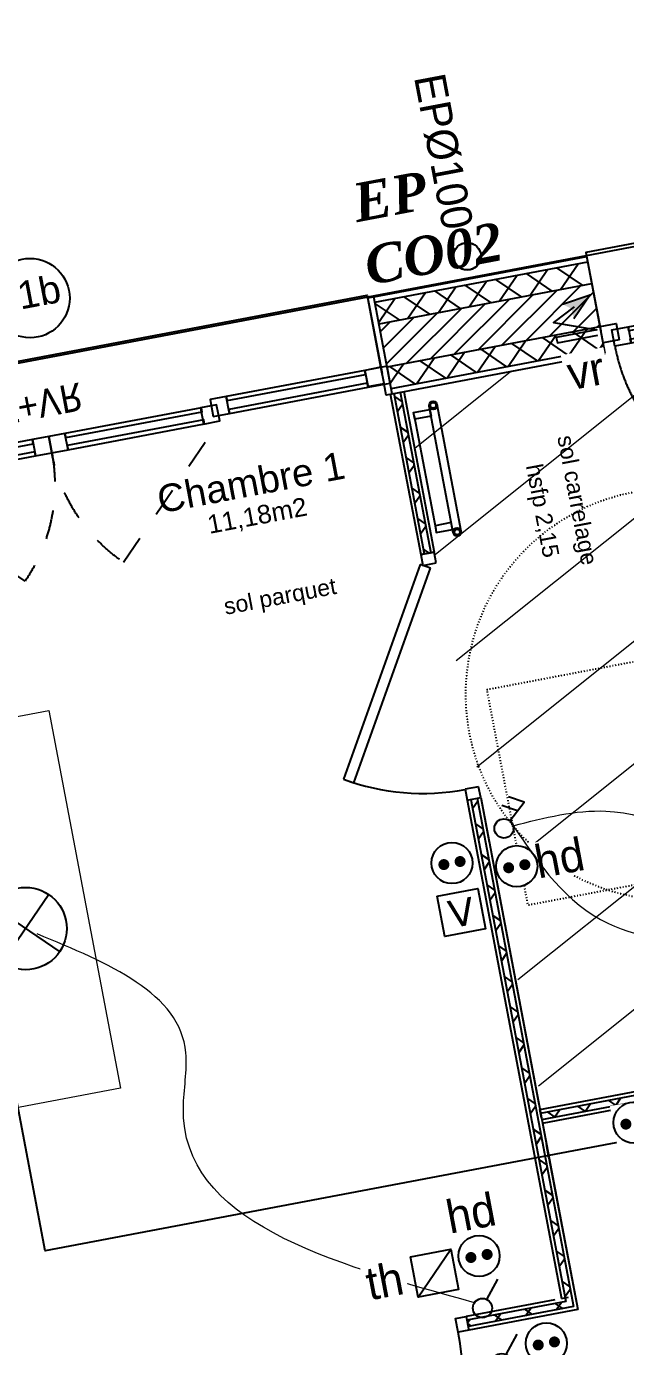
# Model space of a CAD drawing. Header units: centimetres. Extents: x 209280 to 319866, y -365283 to -277503.
# Drawn here: x 222384 to 224566, y -317849 to -313041 of the extents above; entities that cross this region are included whole.
import ezdxf

# ---------------------------------------------------------------- set-up
doc = ezdxf.new("R2010")
doc.units = ezdxf.units.CM
for name, pattern in [('Style de ligne -1', [0.41664, 0.20828, -0.20836]), ('Style de ligne -2', [0.694425, 0.48607, -0.208355]), ('Style de ligne -5', [0.20828, 0.069425, -0.138855])]:
    doc.linetypes.add(name, pattern=pattern)
doc.layers.get('0').update_dxf_attribs({"color": 252})
doc.layers.add('3-BAT C-Niveau 1', color=252, linetype='Continuous')
doc.layers.add('prlm-EAU-EPEXT', color=145, linetype='Continuous')
for name, color, linetype, lineweight in [('prlm-CHAUFF-CONV', 1, 'Continuous', 25), ('prlm-ELEC-CFA', 1, 'Continuous', 25), ('prlm-ELEC-CFO', 1, 'Continuous', 25)]:
    doc.layers.add(name, color=color, linetype=linetype, lineweight=lineweight)
doc.layers.add('prlm-ZEROPLOT', color=254, linetype='Continuous', plot=False)
doc.styles.add('Futura Std Book', font='')
doc.styles.add('Helvetica', font='arial.ttf')
doc.styles.add('Lucida Grande', font='')
doc.styles.add('prlm-eau-ep', font='timesbi.ttf', dxfattribs={"height": 18})
doc.styles.add('prlm-elec-cfa', font='comic.ttf', dxfattribs={"height": 12})
doc.styles.add('prlm-elec-cfo', font='comic.ttf', dxfattribs={"height": 12})
doc.styles.get("Standard").update_dxf_attribs({"font": 'isocp.shx', "height": 100})
doc.styles.get('Futura Std Book').set_extended_font_data('Futura Std Book')
doc.styles.get('Lucida Grande').set_extended_font_data('Lucida Grande')
pattern_1 = [(55.723595, (88960.93, 134700.79), (-66.106423, 45.054865), []), (145.723595, (88960.93, 134700.79), (45.054865, 66.106423), [])]

# ---------------------------------------------------------------- blocks, each defined once
blk = doc.blocks.new('FENETRE TYPE 1')
at = {"linetype": 'Style de ligne -1', "ltscale": 50.8}
for p, q in [((48.17, 60.17), (4, 16)), ((84.68, 59.99), (128.67, 16))]:
    blk.add_line(p, q, dxfattribs=at)
at = {"linetype": 'Continuous'}
blk.add_line((0, 16), (0, 14), dxfattribs=at)
at = {"linetype": 'Continuous', "lineweight": 25, "flags": 128}
for points in [[(-2, 18), (0, 18), (0, 14)], [(192, 18), (190, 18), (190, 14)], [(0, 8), (0, -18), (-2, -18)], [(190, 7.7), (190, -18), (192, -18)]]:
    blk.add_lwpolyline(points, dxfattribs=at)
at = {"linetype": 'Continuous', "flags": 128}
for points in [[(4, 16), (10, 16), (10, 10), (4, 10)], [(10, 16), (60.46, 16), (60.46, 14.5), (10, 14.5)], [(60.46, 16), (66.46, 16), (66.46, 10), (60.46, 10)], [(66.46, 16), (72.46, 16), (72.46, 10), (66.46, 10)], [(72.46, 16), (123.05, 16), (123.05, 14.5), (72.46, 14.5)], [(122.67, 16), (128.67, 16), (128.67, 10), (122.67, 10)], [(-2, 14), (6, 14), (6, 8), (-2, 8)], [(10, 11.5), (60.46, 11.5), (60.46, 10), (10, 10)], [(72.46, 11.5), (123.05, 11.5), (123.05, 10), (72.46, 10)], [(126.67, 14), (132.67, 14), (132.67, 7.7), (126.67, 7.7)], [(132.67, 14), (184, 14), (184, 12.5), (132.67, 12.5)], [(184, 14), (192.25, 14), (192.25, 7.7), (184, 7.7)], [(184, 13.7), (190, 13.7), (190, 7.7), (184, 7.7)], [(132.67, 9.2), (184, 9.2), (184, 7.7), (132.67, 7.7)]]:
    blk.add_lwpolyline(points, close=True, dxfattribs=at)
blk.add_lwpolyline([(0, 10), (0, -19), (190, -19), (190, 10)], dxfattribs=at)
at = {"linetype": 'Style de ligne -1', "ltscale": 50.8}
for centre, radius, start, end in [((4, 16), 62.46, 360, 45), ((128.67, 16), 62.21, 136.6392, 180)]:
    blk.add_arc(centre, radius, start, end, dxfattribs=at)
at = {"insert": (50.38, 2.81), "char_height": 10.161, "attachment_point": 1, "line_spacing_factor": 0.978845, "style": 'Lucida Grande'}
blk.add_mtext('F+VR ', dxfattribs=at)
blk = doc.blocks.new('FENETRE PLAN TYPE 2')
at = {"linetype": 'Style de ligne -2', "ltscale": 50.8}
blk.add_line((4, 16), (51.38, 63.38), dxfattribs=at)
at = {"linetype": 'Continuous', "flags": 128}
for points in [[(4, 16), (10, 16), (10, 10), (4, 10)], [(10, 16), (65, 16), (65, 14.5), (10, 14.5)], [(65, 16), (71, 16), (71, 10), (65, 10)], [(0, 14), (6, 14), (6, 8), (0, 8)], [(10, 11.5), (65, 11.5), (65, 10), (10, 10)], [(69, 14), (75, 14), (75, 8), (69, 8)]]:
    blk.add_lwpolyline(points, close=True, dxfattribs=at)
blk.add_lwpolyline([(0, 9.5), (0, -19.5), (75, -19.5), (75, 9.5)], dxfattribs=at)
at = {"linetype": 'Style de ligne -2', "ltscale": 50.8}
blk.add_arc((4, 16), 67, 360, 45, dxfattribs=at)
at = {"insert": (19.77, 1.99), "char_height": 10.161, "attachment_point": 1, "line_spacing_factor": 0.978845, "style": 'Lucida Grande'}
blk.add_mtext('F+VR ', dxfattribs=at)
blk = doc.blocks.new('Groupe-216-1')
at = {"linetype": 'Continuous'}
blk.add_circle((13343.64, -44873.13), 14.45, dxfattribs=at)
at = {"insert": (13329.82, -44869.02), "char_height": 10.087, "attachment_point": 1, "rotation": 10.7236, "line_spacing_factor": 0.834288, "style": 'Helvetica'}
blk.add_mtext('F1b', dxfattribs=at)
blk = doc.blocks.new('Groupe-244-1')
at = {"linetype": 'Continuous'}
blk.add_circle((13502.81, -44857.89), 5, dxfattribs=at)
blk = doc.blocks.new('xi.epext')
at = {"layer": 'prlm-EAU-EPEXT', "color": 0, "linetype": 'ByBlock', "lineweight": -2}
blk.add_circle((0, 0), 5, dxfattribs=at)
blk = doc.blocks.new('xi.VR')
at = {"layer": 'prlm-ELEC-CFO', "lineweight": 5}
blk.add_hatch(color=0, dxfattribs=at).paths.add_polyline_path([(-3, 6), (-0.1, 3.7), (0, 0), (7.5, 7.5)])
at = {"layer": 'prlm-ELEC-CFO', "color": 0}
for points in [[(-3, 6), (7.5, 7.5), (0, 0)], [(0.95, 4.23), (-7.5, 0), (7.5, -5.5), (-7.5, -5.5), (-7.5, -7.5), (7.5, -7.5)]]:
    blk.add_lwpolyline(points, dxfattribs=at)
blk = doc.blocks.new('xi.PC')
at = {"color": 0, "lineweight": 5}
blk.add_wipeout([(-7.5, -7.5), (7.5, -7.5), (7.5, 7.5), (-7.5, 7.5)], dxfattribs=at).dxf.layer = 'prlm-ELEC-CFO'
at = {"layer": 'prlm-ELEC-CFO', "color": 0, "linetype": 'ByBlock', "lineweight": 5, "const_width": 2}
for points in [[(-4, 0, 1), (-2, 0, 1)], [(2, 0, 1), (4, 0, 1)]]:
    blk.add_lwpolyline(points, format="xyb", close=True, dxfattribs=at)
at = {"layer": 'prlm-ELEC-CFO', "color": 0, "linetype": 'ByBlock', "lineweight": -2}
blk.add_circle((0, 0), 7.5, dxfattribs=at)
blk = doc.blocks.new('xi.PCHD')
at = {"color": 0, "lineweight": 5}
blk.add_wipeout([(-7.5, -7.5), (7.5, -7.5), (7.5, 7.5), (-7.5, 7.5)], dxfattribs=at).dxf.layer = 'prlm-ELEC-CFO'
at = {"layer": 'prlm-ELEC-CFO', "color": 0, "linetype": 'ByBlock', "lineweight": 5, "const_width": 2}
for points in [[(-4, 0, 1), (-2, 0, 1)], [(2, 0, 1), (4, 0, 1)]]:
    blk.add_lwpolyline(points, format="xyb", close=True, dxfattribs=at)
at = {"layer": 'prlm-ELEC-CFO', "color": 0, "linetype": 'ByBlock', "lineweight": -2}
blk.add_circle((0, 0), 7.5, dxfattribs=at)
blk = doc.blocks.new('xi.SA')
at = {"layer": 'prlm-ELEC-CFO', "color": 0}
blk.add_lwpolyline([(0.2, -1.28), (5.5, 5.28)], dxfattribs=at)
blk.add_circle((-2, -4), 3.5, dxfattribs=at)
blk = doc.blocks.new('xi.DA')
at = {"layer": 'prlm-ELEC-CFO', "color": 0}
for points in [[(0.61, -1.67), (7.04, 4.05), (1.81, 7.01)], [(4.05, 1.39), (-1.17, 4.34)]]:
    blk.add_lwpolyline(points, dxfattribs=at)
blk.add_circle((-2, -4), 3.5, dxfattribs=at)
blk = doc.blocks.new('xi.TV')
at = {"layer": 'prlm-ELEC-CFA', "color": 0, "linetype": 'ByBlock', "lineweight": -2, "flags": 128}
blk.add_lwpolyline([(-7.5, 7.5), (7.5, 7.5), (7.5, -7.5), (-7.5, -7.5)], close=True, dxfattribs=at)
at = {"layer": 'prlm-ELEC-CFA', "color": 0, "linetype": 'ByBlock', "insert": (0, 0), "char_height": 10, "width": 11.36, "attachment_point": 5}
blk.add_mtext('{\\fVerdana|b0|i0|c0|p34;V}', dxfattribs=at)
blk = doc.blocks.new('xi.PTCE')
at = {"layer": 'prlm-ELEC-CFO', "color": 0}
for points in [[(-10.61, 10.61), (10.61, -10.61)], [(10.61, 10.61), (-10.61, -10.61)]]:
    blk.add_lwpolyline(points, dxfattribs=at)
at = {"layer": 'prlm-ELEC-CFO', "color": 0, "linetype": 'ByBlock'}
blk.add_circle((0, 0), 15, dxfattribs=at)
blk = doc.blocks.new('xi.tsl-050-050')
at = {"layer": 'prlm-CHAUFF-CONV', "linetype": 'ByBlock', "lineweight": -2}
h = blk.add_hatch(color=0, dxfattribs=at)
edge = h.paths.add_edge_path()
edge.add_arc((-23.5, 7.5), 1.5, 0, 360)
edge = h.paths.add_edge_path(flags=17)
edge.add_arc((-23.5, 7.5), 1, 0, 360)
edge = h.paths.add_edge_path()
edge.add_arc((23.5, 7.5), 1.5, 0, 360)
edge = h.paths.add_edge_path(flags=17)
edge.add_arc((23.5, 7.5), 1, 0, 360)
at = {"layer": 'prlm-CHAUFF-CONV', "color": 0, "linetype": 'ByBlock', "lineweight": -2, "flags": 128}
for points in [[(23.5, 9), (-23.5, 9)], [(23.5, 6), (-23.5, 6)]]:
    blk.add_lwpolyline(points, dxfattribs=at)
at = {"layer": 'prlm-CHAUFF-CONV', "color": 0, "linetype": 'ByBlock', "lineweight": -2}
for points in [[(-19.73, 0), (-22.27, 0), (-22.27, 6), (-19.73, 6)], [(19.73, 0), (22.27, 0), (22.27, 6), (19.73, 6)]]:
    blk.add_lwpolyline(points, close=True, dxfattribs=at)
for centre, radius in [((-23.5, 7.5), 1.5), ((-23.5, 7.5), 1), ((23.5, 7.5), 1.5), ((23.5, 7.5), 1)]:
    blk.add_circle(centre, radius, dxfattribs=at)
at = {"layer": 'prlm-ZEROPLOT', "linetype": 'ByBlock', "lineweight": -2, "flags": 128}
blk.add_lwpolyline([(-21, 0), (21, 0)], dxfattribs=at)
blk = doc.blocks.new('Groupe-184-1')
at = {"linetype": 'Continuous', "lineweight": 18}
for p, q in [((13163.86, -45058.65), (13226.77, -45189.23)), ((13163.86, -45058.65), (13189.91, -45196.2)), ((13163.86, -45058.65), (13255.2, -45164.75)), ((13226.77, -45189.23), (13255.25, -45164.7)), ((13226.77, -45189.23), (13189.84, -45196.21))]:
    blk.add_line(p, q, dxfattribs=at)
at = {"linetype": 'Continuous', "lineweight": 18, "flags": 128}
blk.add_lwpolyline([(13350.54, -45023.29), (13376.59, -45160.85), (13189.91, -45196.2), (13163.86, -45058.65)], close=True, dxfattribs=at)

msp = doc.modelspace()

# ---------------------------------------------------------------- hatches: boundary and pattern name
at = {"linetype": 'Continuous'}
h = msp.add_hatch(dxfattribs=at)
h.set_pattern_fill('02_ISOLANT', color=256, scale=10, angle=-79.276405, style=0, pattern_type=2)
h.set_pattern_definition([(325.723595, (88960.93, 134700.79), (45.054865, 66.106423), []), (55.723595, (88960.93, 134700.79), (66.106423, -45.054865), [])])
h.paths.add_polyline_path([(223745.218, -314372.507), (223721.637, -314376.972), (223832.483, -314962.288), (223856.064, -314957.822)])
h = msp.add_hatch(dxfattribs=at)
h.set_pattern_fill('02_ISOLANT', color=256, scale=10, angle=-79.276405, style=0, pattern_type=2)
h.set_pattern_definition([(325.723595, (88960.93, 134700.79), (45.054865, 66.106423), []), (55.723595, (88960.93, 134700.79), (66.106423, -45.054865), [])])
h.paths.add_polyline_path([(224025.389, -315851.93), (224001.808, -315856.396), (224348.059, -317684.753), (224376.106, -317703.868)])
h = msp.add_hatch(dxfattribs=at)
h.set_pattern_fill('02_ISOLANT', color=256, scale=10, angle=10.723595, style=0, pattern_type=2)
h.set_pattern_definition([(55.723595, (88960.93, 134700.79), (-66.106423, 45.054865), []), (145.723595, (88960.93, 134700.79), (45.054865, 66.106423), [])])
h.paths.add_polyline_path([(224255.843, -316998.964), (224260.309, -317022.545), (227203.865, -316465.099), (227199.399, -316441.518)])
h = msp.add_hatch(dxfattribs=at)
h.set_pattern_fill('02_ISOLANT', color=256, scale=10, angle=-169.276405, style=0, pattern_type=2)
h.set_pattern_definition([(235.723595, (88960.93, 134700.79), (66.106423, -45.054865), []), (325.723595, (88960.93, 134700.79), (-45.054865, -66.106423), [])])
h.paths.add_polyline_path([(224376.106, -317703.868), (224348.059, -317684.753), (223988.168, -317752.909), (223992.633, -317776.49)])
at = {"layer": '3-BAT C-Niveau 1', "linetype": 'Continuous'}
h = msp.add_hatch(dxfattribs=at)
h.set_pattern_fill('02_ISOLANT', color=256, scale=10, angle=10.723595, style=0, pattern_type=2)
h.set_pattern_definition(pattern_1)
h.paths.add_polyline_path([(223653.086, -314045.349), (223667.972, -314123.952), (224442.724, -313977.231), (224427.838, -313898.628)])
at = {"layer": '3-BAT C-Niveau 1', "linetype": 'Continuous', "lineweight": 18}
h = msp.add_hatch(dxfattribs=at)
h.set_pattern_fill('BA 13', color=256, scale=10, style=0, pattern_type=2)
h.set_pattern_definition([(218.65981, (88960.93, 134700.8), (-199.24783, 287.75041), [])])
h.paths.add_polyline_path([(223758.248, -314370.055), (224265.116, -316983.96), (225636.671, -316724.252), (225441.04, -315753.737), (226324.994, -315586.284), (226014.034, -313944.28), (223758.507, -314371.423)])
at = {"layer": '3-BAT C-Niveau 1', "linetype": 'Continuous'}
h = msp.add_hatch(dxfattribs=at)
h.set_pattern_fill('MURS MACONNERIE-2', color=256, scale=10, style=0, pattern_type=2)
h.set_pattern_definition([(45, (89146.82, 134700.79), (-31.2347524, 39.0434405), [])])
h.paths.add_polyline_path([(223667.972, -314123.952), (223697.743, -314281.158), (224472.495, -314134.437), (224442.724, -313977.231)])
h = msp.add_hatch(dxfattribs=at)
h.set_pattern_fill('02_ISOLANT', color=256, scale=10, angle=10.723595, style=0, pattern_type=2)
h.set_pattern_definition(pattern_1)
h.paths.add_polyline_path([(223697.743, -314281.158), (223712.629, -314359.761), (224487.381, -314213.04), (224472.495, -314134.437)])

# ---------------------------------------------------------------- linework, layer by layer
at = {"linetype": 'Continuous'}
for p, q in [((223721.637, -314376.972), (223832.483, -314962.288)), ((223721.637, -314376.972), (223832.483, -314962.288)), ((223745.218, -314372.507), (223856.064, -314957.822)), ((223745.218, -314372.507), (223856.064, -314957.822)), ((223757.991, -314370.088), (223868.837, -314955.403)), ((223817.72, -315000.643), (223538.355, -315782.215)), ((223855.387, -315014.106), (223817.72, -315000.643)), ((223868.837, -314955.403), (223819.699, -314964.709)), ((223819.699, -314964.709), (223827.142, -315004.011)), ((223827.142, -315004.011), (223876.28, -314994.705)), ((223876.28, -314994.705), (223868.837, -314955.403)), ((223576.022, -315795.679), (223855.387, -315014.106)), ((223538.355, -315782.215), (223576.022, -315795.679)), ((224030.719, -315810.21), (223981.581, -315819.516)), ((223981.581, -315819.516), (223989.024, -315858.817)), ((224038.162, -315849.511), (224030.719, -315810.21)), ((223989.024, -315858.817), (224038.162, -315849.511)), ((224001.808, -315856.396), (224348.059, -317684.753)), ((224001.808, -315856.396), (224348.059, -317684.753)), ((224025.389, -315851.93), (224376.106, -317703.868)), ((224025.389, -315851.93), (224376.106, -317703.868)), ((224038.162, -315849.511), (224391.298, -317714.222)), ((224253.424, -316986.191), (227196.98, -316428.745)), ((224255.843, -316998.964), (227199.399, -316441.518)), ((224255.843, -316998.964), (227199.399, -316441.518)), ((224260.309, -317022.545), (227203.865, -316465.099)), ((224260.309, -317022.545), (227203.865, -316465.099)), ((224348.059, -317684.753), (223988.168, -317752.909)), ((224348.059, -317684.753), (223988.168, -317752.909)), ((224376.106, -317703.868), (223992.633, -317776.49)), ((224376.106, -317703.868), (223992.633, -317776.49)), ((224391.298, -317714.222), (223995.052, -317789.263))]:
    msp.add_line(p, q, dxfattribs=at)
at = {"linetype": 'Continuous', "lineweight": 25}
for p, q in [((223757.991, -314370.088), (223868.837, -314955.403)), ((223708.864, -314379.391), (223819.71, -314964.707)), ((223819.71, -314964.707), (223868.837, -314955.403)), ((223989.035, -315858.815), (224038.162, -315849.511)), ((223989.035, -315858.815), (224332.867, -317674.399)), ((224038.162, -315849.511), (224068.983, -316012.26)), ((224078.286, -316061.386), (224249.703, -316966.541)), ((224253.424, -316986.191), (227196.98, -316428.745)), ((224262.728, -317035.318), (227206.284, -316477.872)), ((224259.006, -317015.667), (224253.424, -316986.191)), ((224262.728, -317035.318), (224277.392, -317112.752)), ((224286.696, -317161.879), (224277.392, -317112.752)), ((224286.696, -317161.879), (224391.298, -317714.222)), ((224308.304, -317679.051), (223985.749, -317740.136)), ((224332.867, -317674.399), (224357.431, -317669.747)), ((223985.749, -317740.136), (223995.052, -317789.263)), ((224391.298, -317714.222), (223995.052, -317789.263))]:
    msp.add_line(p, q, dxfattribs=at)
at = {"linetype": 'Style de ligne -5', "ltscale": 50.8, "flags": 128}
msp.add_lwpolyline([(225338.146, -315213.072), (225487.655, -315998.977), (224210.559, -316241.93), (224061.05, -315456.024)], close=True, dxfattribs=at)
at = {"linetype": 'Continuous', "flags": 128}
msp.add_lwpolyline([(223995.052, -317789.263), (223955.751, -317796.706), (223946.445, -317747.568), (223985.746, -317740.125)], close=True, dxfattribs=at)
at = {"linetype": 'Style de ligne -5', "ltscale": 50.8}
msp.add_circle((224734.102, -315473.847), 750.014, dxfattribs=at)
at = {"linetype": 'Continuous'}
for centre, start, end in [((223827.142, -315004.011), 249.640472, 280.723595), ((223140.246, -317951.145), 282.793286, 10.723595)]:
    msp.add_arc(centre, 830.542, start, end, dxfattribs=at)
at = {"layer": '3-BAT C-Niveau 1', "linetype": 'Continuous'}
for p, q in [((223649.365, -314025.699), (224424.117, -313878.977)), ((223653.086, -314045.349), (224427.838, -313898.628)), ((223667.972, -314123.952), (224442.724, -313977.231)), ((223712.629, -314359.761), (224487.381, -314213.04)), ((223716.351, -314379.412), (224491.103, -314232.69))]:
    msp.add_line(p, q, dxfattribs=at)
at = {"layer": '3-BAT C-Niveau 1', "linetype": 'Continuous', "lineweight": 25}
for p, q in [((223649.365, -314025.699), (224424.117, -313878.977)), ((224491.103, -314232.69), (224424.117, -313878.977)), ((223667.972, -314123.952), (224442.724, -313977.231)), ((223716.351, -314379.412), (223649.365, -314025.699)), ((223697.743, -314281.158), (224472.495, -314134.437)), ((223716.351, -314379.412), (224491.103, -314232.69))]:
    msp.add_line(p, q, dxfattribs=at)
at = {"layer": 'prlm-ZEROPLOT'}
msp.add_lwpolyline([(221857.928, -314360.778), (228827.572, -313040.877), (229422.236, -316180.958), (222452.592, -317500.86)], close=True, dxfattribs=at)

# ---------------------------------------------------------------- block references
at = {"xscale": 10, "yscale": 10, "zscale": 10}
msp.add_blockref('Groupe-184-1', (88960.928, 134700.79), dxfattribs=at)
at = {"layer": '3-BAT C-Niveau 1', "yscale": 10, "zscale": 10, "rotation": 190.7235947438872}
for name, p, xscale in [('FENETRE PLAN TYPE 2', (225194.512, -313916.28), 10), ('FENETRE TYPE 1', (221793.932, -314560.277), -10)]:
    msp.add_blockref(name, p, dxfattribs=dict(at, xscale=xscale))
at = {"layer": '3-BAT C-Niveau 1', "xscale": 10, "yscale": 10, "zscale": 10}
for name in ['Groupe-244-1', 'Groupe-216-1']:
    msp.add_blockref(name, (88960.928, 134700.79), dxfattribs=at)
at = {"layer": 'prlm-CHAUFF-CONV', "xscale": 10, "yscale": 10, "zscale": 10, "rotation": 280.7235947438786}
msp.add_blockref('xi.tsl-050-050', (223835.123, -314665.7), dxfattribs=at)
at = {"layer": 'prlm-EAU-EPEXT', "xscale": 10, "yscale": 10, "zscale": 10, "rotation": 10.72360141139323}
msp.add_blockref('xi.epext', (223989.141, -313878.451), dxfattribs=at)
at = {"layer": 'prlm-ELEC-CFA', "xscale": 10, "yscale": 10, "zscale": 10, "rotation": 10.72360141139323}
msp.add_blockref('xi.TV', (223967.741, -316268.214), dxfattribs=at)
at = {"layer": 'prlm-ELEC-CFO', "xscale": 10, "yscale": 10, "zscale": 10, "rotation": 10.72360141139323}
msp.add_blockref('xi.PTCE', (222381.322, -316326.851), dxfattribs=at)

# ---------------------------------------------------------------- texts
at = {"attachment_point": 2, "line_spacing_factor": 0.834288, "style": 'Helvetica'}
for s, insert, char_height, rotation in [('sol carrelage', (224420.339, -314760.504), 60, 280.723595), ('Chambre 1\\P{\\H0.6752x;11,18m2}\\P', (223192.32, -314652.248), 100, 10.723595), ('hsfp 2,15', (224293.513, -314799.164), 60, 280.723595), ('sol parquet', (223301.826, -315086.648), 60, 10.723595)]:
    msp.add_mtext(s, dxfattribs=dict(at, insert=insert, char_height=char_height, rotation=rotation))
at = {"layer": '3-BAT C-Niveau 1', "insert": (223906.259, -313204.449), "char_height": 113.2747, "attachment_point": 1, "rotation": 280.723595, "line_spacing_factor": 0.962448, "style": 'Futura Std Book'}
msp.add_mtext('EPØ100', dxfattribs=at)
at = {"layer": 'prlm-EAU-EPEXT', "insert": (223561.525, -313616.893), "char_height": 140, "attachment_point": 1, "rotation": 10.723601, "style": 'prlm-eau-ep'}
msp.add_mtext_dynamic_manual_height_columns('EP CO02', width=91.58378, gutter_width=75, heights=[0], dxfattribs=at)

# ---------------------------------------------------------------- next in the draw order: block references
at = {"layer": 'prlm-ELEC-CFO', "xscale": 10, "yscale": 10, "zscale": 10, "rotation": 10.72360141139323}
for name, p in [('xi.PC', (223933.64, -316088.147)), ('xi.PC', (224596.231, -317033.562)), ('xi.PCHD', (224277.142, -317837.954))]:
    msp.add_blockref(name, p, dxfattribs=at)

# ---------------------------------------------------------------- next in the draw order: texts
at = {"layer": 'prlm-ELEC-CFO', "lineweight": 20, "char_height": 120, "attachment_point": 5, "rotation": 10.723601, "line_spacing_factor": 0.8, "style": 'prlm-elec-cfo', "bg_fill": 3, "box_fill_scale": 1.1, "bg_fill_color": 256, "bg_fill_transparency": 0}
for s, insert in [('vr', (224420.729, -314294.932)), ('hd', (224324.909, -316070.22)), ('hd', (224002.585, -317363.741))]:
    msp.add_mtext(s, dxfattribs=dict(at, insert=insert))

# ---------------------------------------------------------------- next in the draw order: block references
at = {"layer": 'prlm-ELEC-CFO', "xscale": 10, "yscale": 10, "zscale": 10, "rotation": 10.72360141139323}
for name, p in [('xi.VR', (224376.891, -314105.92)), ('xi.PCHD', (224169.354, -316099.687)), ('xi.PCHD', (224032.044, -317519.297)), ('xi.SA', (224126.999, -317866.388))]:
    msp.add_blockref(name, p, dxfattribs=at)

# ---------------------------------------------------------------- next in the draw order: linework, layer by layer
at = {"layer": 'prlm-ELEC-CFO', "color": 1}
msp.add_lwpolyline([(223810.227, -317669.264), (223929.697, -317493.972)], dxfattribs=at)
at = {"layer": 'prlm-ELEC-CFO', "lineweight": 13}
for points in [[(224156.549, -315952.338), (224503.091, -316308.299), (225252.718, -316218.219), (225127.88, -314884.283), (225511.473, -314548.232), (225987.389, -314362.319)], [(224156.549, -315952.338), (224493.471, -315899.047), (224994.174, -316092.716)], [(224015.384, -317689.517), (222955.573, -316979.477), (222964.934, -316779.18), (222422.819, -316346.281)]]:
    msp.add_spline(points, degree=3, dxfattribs=at)

# ---------------------------------------------------------------- next in the draw order: block references
at = {"layer": 'prlm-ELEC-CFO', "xscale": 10, "yscale": 10, "zscale": 10, "rotation": 10.72360141139323}
for name, p in [('xi.DA', (224135.128, -315919.017)), ('xi.SA', (224056.669, -317665.975))]:
    msp.add_blockref(name, p, dxfattribs=at)

# ---------------------------------------------------------------- next in the draw order: texts
at = {"layer": 'prlm-ELEC-CFO', "lineweight": 20, "insert": (223688.322, -317610.755), "char_height": 120, "attachment_point": 5, "rotation": 10.723601, "line_spacing_factor": 0.8, "style": 'prlm-elec-cfa', "bg_fill": 3, "box_fill_scale": 1.1, "bg_fill_color": 256, "bg_fill_transparency": 0}
msp.add_mtext('th', dxfattribs=at)

# ---------------------------------------------------------------- next in the draw order: linework, layer by layer
at = {"layer": 'prlm-ELEC-CFO', "linetype": 'ByBlock', "lineweight": -2, "flags": 128}
msp.add_lwpolyline([(223782.316, -317521.883), (223929.697, -317493.972), (223957.607, -317641.353), (223810.227, -317669.264)], close=True, dxfattribs=at)

doc.saveas('drawing.dxf')
